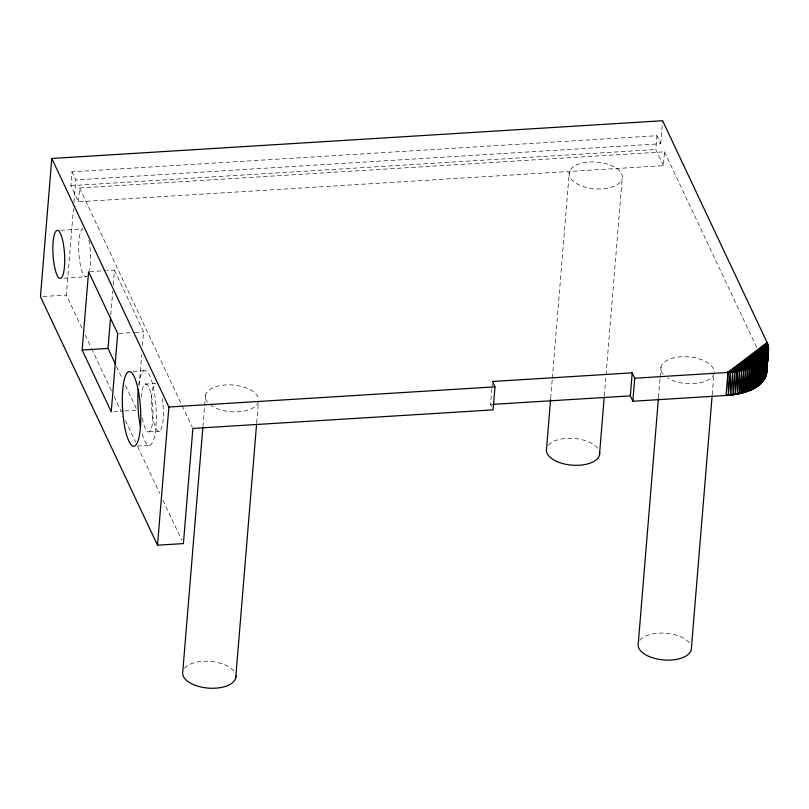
<?xml version="1.0" encoding="UTF-8"?>
<svg xmlns="http://www.w3.org/2000/svg" width="809" height="809" viewBox="0 0 809 809"><rect width="100%" height="100%" fill="white"/><g stroke="black" fill="none" stroke-linecap="round" stroke-linejoin="round"><path stroke-width="0.61" stroke-dasharray="4.04 3.03" d="M78.463 201.785L79.595 187.971L664.523 151.819L663.38 165.633L78.463 201.785L70.868 185.665L72.001 171.842L656.928 135.7L660.72 143.759L75.803 179.911L72.001 171.842M81.901 328.13L66.328 295.063L73.427 208.742M73.943 202.483L75.803 179.911M110.782 314.853L112.724 291.24M113.24 285.021L114.463 270.105L107.071 270.57M139.178 385.357L141.737 354.281M142.445 345.574L143.577 331.902L114.463 270.105M202.928 426.616L205.506 395.207M256.686 422.895L258.233 404.055M491.569 406.664L490.557 404.51L491.852 388.755M491.953 387.541L492.256 383.901M550.696 398.301L552.244 379.451M552.345 378.197L569.283 172.165M604.313 396.016L622.182 178.678A26.707 13.399 4.7 0 0 585.311 162.427A26.707 13.399 4.7 0 0 579.709 185.17A26.707 13.399 4.7 0 0 622.182 178.678M663.38 165.633L655.796 149.513L656.928 135.7M660.72 143.759L662.622 120.723M658.506 397.361L660.053 378.521M660.164 377.257L660.983 367.215M712.233 394.59L713.781 375.74M70.868 185.665L655.796 149.513M60.624 230.292L82.801 228.917A24.037 5.764 86.5 0 0 79.019 254.784A24.037 5.764 86.5 0 0 86.533 276.759L63.112 278.205M89.819 271.632L105.837 270.641M42.917 296.509L66.328 295.063M118.923 333.429L133.718 332.519M134.941 332.438L143.577 331.902M132.909 371.382L144.851 370.643M145.044 384.133L155.399 383.486A24.037 5.764 86.5 0 0 152.052 412.115A24.037 5.764 86.5 0 0 160.415 430.337A24.037 5.764 86.5 0 0 162.306 398.544M113.715 411.66L123.575 411.053M124.808 410.972L137.136 410.214M490.557 404.51L493.075 404.358M149.129 431.814L159.484 431.177M137.368 446.042L149.321 445.304M664.523 151.819L757.062 348.285M79.595 187.971L181.59 404.51M182.126 405.643L192.33 427.304M116.496 366.396L122.311 378.754M125.496 385.499L136.61 409.091M85.127 334.966L91.033 347.506M91.569 348.649L111.44 390.828M114.12 396.531L121.107 411.346M125.405 420.468L135.609 442.129M137.752 446.689L159.767 493.439M162.993 500.275L181.782 540.179M88.848 240.243A24.037 5.764 86.5 0 1 89.587 270.631M258.445 401.537A26.707 13.399 4.7 0 1 239.272 411.741A26.707 13.399 4.7 0 1 211.098 405.43M207.519 402.204A26.707 13.399 4.7 0 1 224.669 385.013A26.707 13.399 4.7 0 1 258.334 398.028M184.472 668.285A26.707 13.399 4.7 0 1 208.823 661.297A26.707 13.399 4.7 0 1 233.7 670.914M713.993 373.232A26.707 13.399 4.7 0 1 695.76 383.496A26.707 13.399 4.7 0 1 667.718 378.005M663.168 374.213A26.707 13.399 4.7 0 1 682.139 356.739A26.707 13.399 4.7 0 1 714.135 372.069M639.879 640.273A26.707 13.399 4.7 0 1 665.767 633.235A26.707 13.399 4.7 0 1 690.299 644.328M548.3 445.263A26.707 13.399 4.7 0 1 574.511 438.488A26.707 13.399 4.7 0 1 598.68 449.784M141.292 397.27A24.037 5.764 86.5 0 1 149.776 389.726A24.037 5.764 86.5 0 1 151.576 427.506A24.037 5.764 86.5 0 1 142.222 416.766M138.683 384.882A37.396 8.97 86.5 0 1 151.556 380.452A37.396 8.97 86.5 0 1 154.822 435.171A37.396 8.97 86.5 0 1 141.464 431.43"/><path stroke-width="1.21" d="M746.08 391.283L749.619 390.535L749.67 368.216C760.227 365.172 773 354.473 767.023 342.389L662.622 120.723L51.806 158.473L40.45 296.66L157.512 545.195L183.4 543.597L192.866 428.436L493.096 409.88L494.987 386.854L492.459 381.484L632.213 372.838L634.741 378.218L632.85 401.244L726.027 395.49C741.064 394.145 762.948 390.423 766.619 372.898L768.368 351.096L727.918 372.453L634.741 378.218M747.759 390.595L751.379 389.776L751.51 367.508L727.918 372.453L726.027 395.49L735.32 394.448L737.211 371.412L749.67 368.216L747.769 391.243L739.315 392.891M749.538 389.827L753.068 388.977L753.27 366.75L727.918 372.453L728.403 395.308L730.294 372.282L737.211 371.412L737.545 394.044L726.027 395.49L732.226 394.367M751.086 389.058L754.666 388.138L754.959 365.951L727.918 372.453L767.023 342.389M752.562 388.239L756.172 387.248L756.557 365.102L727.918 372.453L767.559 343.633L767.357 346.06M754.089 387.339L757.598 386.318L758.073 364.212L727.918 372.453L767.974 344.887M756.577 386.085L758.923 385.357L759.489 363.292L727.918 372.453L768.277 346.131M766.619 372.898L768.52 349.862L727.918 372.453L730.294 372.282L730.749 395.075L732.641 372.049L733.055 394.792L734.946 371.756L735.32 394.448M737.211 371.412L727.918 372.453L768.105 352.309L766.477 374.122L768.55 348.628L727.918 372.453L760.814 362.321L760.147 384.356L762.048 361.33L727.918 372.453L768.469 347.385L768.176 351.015L768.469 347.385M758.933 384.133L761.279 383.324L762.048 361.33M726.027 395.49L741.823 393.083L741.6 370.552L727.918 372.453L763.17 360.288L762.3 382.263L764.202 359.226L727.918 372.453L739.436 371.007L739.709 393.589L726.027 395.49L733.166 394.296M764.202 359.226L763.231 381.16L765.122 358.134L727.918 372.453L743.714 370.047L743.875 392.517L735.543 393.902M765.122 358.134L764.04 380.048L765.941 357.012L727.918 372.453L745.767 369.491L745.858 391.91L734.703 393.922M765.941 357.012L764.748 378.895L766.649 355.869L727.918 372.453L747.749 368.874L747.769 391.243M766.649 355.869L765.344 377.732L767.245 354.706L727.918 372.453L749.67 368.216M767.245 354.706L765.84 376.549L767.68 353.402M82.144 350.014L88.585 271.713L117.689 333.51L111.258 411.811L82.144 350.014L108.022 348.416L115.434 364.141M108.022 348.416L110.58 317.34M157.512 545.195L168.879 407.008L51.806 158.473M202.816 427.87L182.783 671.581A26.707 13.399 4.7 0 0 208.51 688.125A26.707 13.399 4.7 0 0 235.844 675.586M235.722 677.922L256.584 424.149M550.595 399.555L546.56 448.55A26.707 13.399 4.7 0 0 573.257 465.246A26.707 13.399 4.7 0 0 599.398 451.543M599.459 455.052L604.212 397.27M632.85 401.244L630.322 395.874L632.213 372.838M658.405 398.615L638.261 643.59A26.707 13.399 4.7 0 0 662.025 659.79A26.707 13.399 4.7 0 0 691.27 649.607L712.132 395.844M737.545 394.044L739.436 371.007M739.709 393.589L741.6 370.552M741.823 393.083L743.714 370.047M743.875 392.517L745.767 369.491M745.858 391.91L747.749 368.874M749.619 390.535L751.51 367.508M751.379 389.776L753.27 366.75M753.068 388.977L754.959 365.951M754.666 388.138L756.557 365.102M756.172 387.248L758.073 364.212M757.598 386.318L759.489 363.292M758.923 385.357L760.814 362.321M761.279 383.324L763.17 360.288M768.105 352.309L766.214 375.346L767.731 353.513L727.918 372.453M768.55 348.628L766.659 371.655M766.497 367.953L766.962 363.11M767.316 359.479L767.893 353.432M767.306 355.808L767.549 353.391M767.286 346.05L767.559 343.633M729.647 394.782L732.064 394.307M168.879 407.008L494.987 386.854M493.075 404.358L630.322 395.874M140.432 426.839A37.396 8.97 86.5 0 1 138.197 389.513M53.475 238.908A24.037 5.764 86.5 0 0 59.128 278.043A24.037 5.764 86.5 0 0 63.759 246.371A24.037 5.764 86.5 0 0 53.475 238.908M122.675 390.474A37.396 8.97 86.5 0 0 133.788 446.255A37.396 8.97 86.5 0 0 138.218 390.059A37.396 8.97 86.5 0 0 122.675 390.474"/></g></svg>
